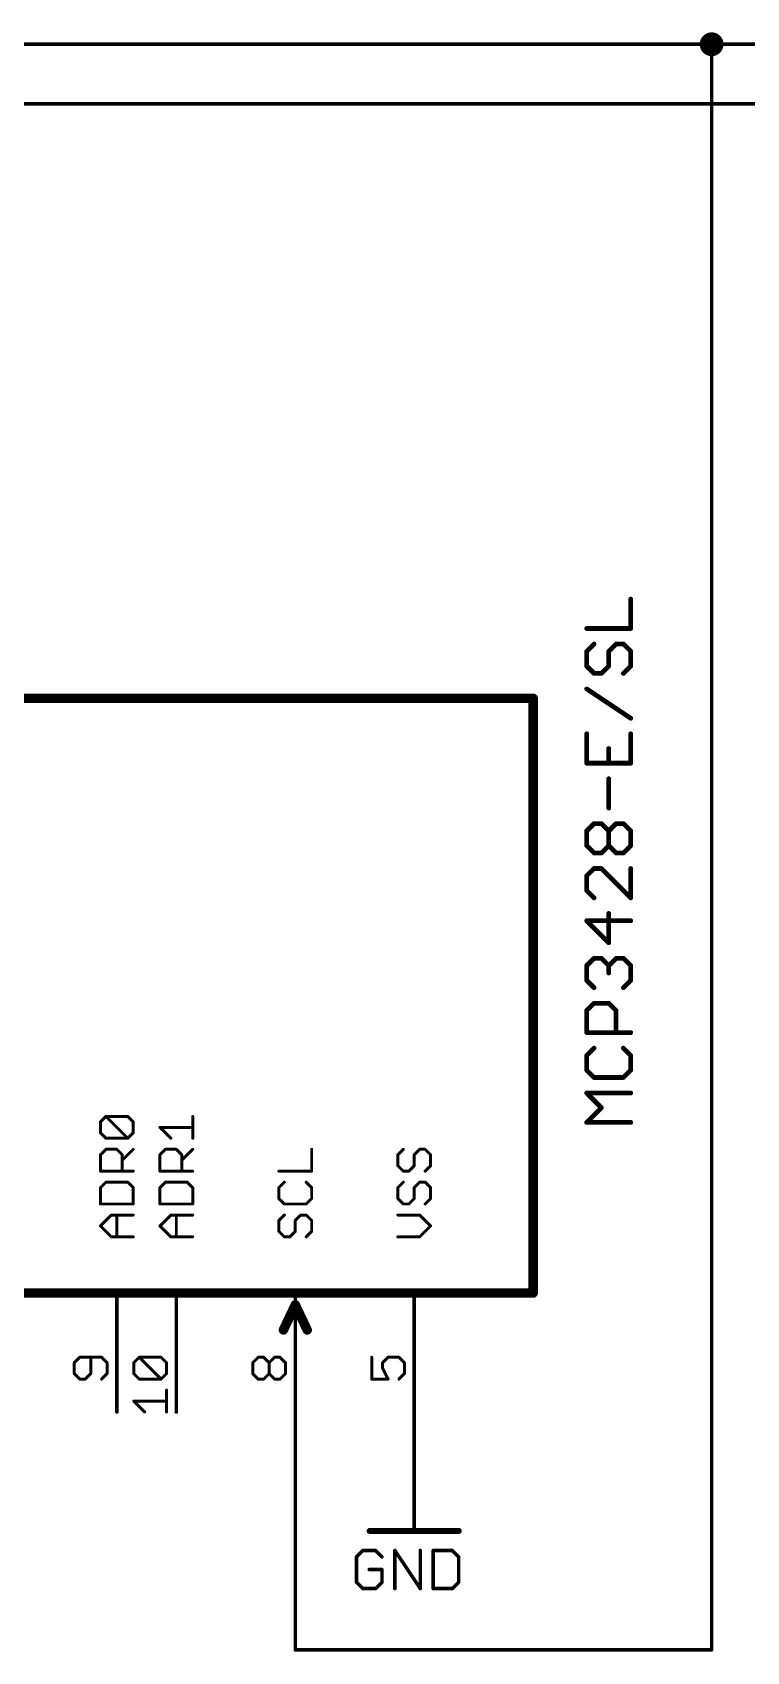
# Model space of a CAD drawing. Extents: x -48 to 226, y 23 to 111.
# Drawn here: x 131 to 161.5, y 27.9 to 97 of the extents above; entities that cross this region are included whole.
import ezdxf

# ---------------------------------------------------------------- set-up
doc = ezdxf.new("R2010")
doc.units = 0
for name, color, linetype in [('91', 94, 'CONTINUOUS'), ('94', 14, 'CONTINUOUS'), ('95', 251, 'CONTINUOUS'), ('96', 251, 'CONTINUOUS')]:
    doc.layers.add(name, color=color, linetype=linetype)

msp = doc.modelspace()

# ---------------------------------------------------------------- linework, layer by layer
at = {"layer": '91'}
for points, const_width in [([(160.02, 96.266, 1), (160.02, 96.774, 1), (160.02, 96.266)], 0.508), ([(160.0581, 96.52, 1), (159.9819, 96.52)], 0.0762), ([(160.02, 96.5581, 1), (160.02, 96.4819)], 0.0762), ([(160.02, 96.4819, 1), (160.02, 96.5581)], 0.0762), ([(142.2781, 38.1, 1), (142.2019, 38.1)], 0.0762), ([(147.3581, 38.1, 1), (147.2819, 38.1)], 0.0762), ([(147.2819, 35.56, 1), (147.3581, 35.56)], 0.0762), ([(142.24, 27.9781, 1), (142.24, 27.9019)], 0.0762), ([(142.2019, 27.94, 1), (142.2781, 27.94)], 0.0762), ([(159.9819, 27.94, 1), (160.0581, 27.94)], 0.0762), ([(160.02, 27.9019, 1), (160.02, 27.9781)], 0.0762)]:
    msp.add_lwpolyline(points, format="xyb", dxfattribs=dict(at, const_width=const_width))
at = {"layer": '91', "const_width": 0.1524}
for points in [[(78.74, 96.52), (160.02, 96.52)], [(160.02, 27.94), (160.02, 96.52)], [(160.02, 96.52), (226.06, 96.52)], [(109.22, 93.98), (175.26, 93.98)], [(142.24, 38.1), (142.24, 27.94)], [(147.32, 35.56), (147.32, 38.1)], [(142.24, 27.94), (160.02, 27.94)]]:
    msp.add_lwpolyline(points, dxfattribs=at)
at = {"layer": '94'}
for points, const_width in [([(152.4, 68.58), (101.6, 68.58)], 0.4064), ([(152.4, 43.18), (152.4, 68.58)], 0.4064), ([(101.6, 43.18), (152.4, 43.18)], 0.4064), ([(134.62, 38.1), (134.62, 43.18)], 0.1524), ([(137.16, 38.1), (137.16, 43.18)], 0.1524), ([(142.24, 38.1), (142.24, 43.18)], 0.1524), ([(147.32, 38.1), (147.32, 43.18)], 0.1524), ([(142.24, 42.672), (141.732, 41.6052)], 0.4064), ([(142.24, 42.672), (142.748, 41.6052)], 0.4064), ([(147.32, 35.56), (147.32, 33.02)], 0.1524), ([(145.415, 33.02), (149.225, 33.02)], 0.254)]:
    msp.add_lwpolyline(points, dxfattribs=dict(at, const_width=const_width))
for points, const_width in [([(152.5016, 68.58, 1), (152.2984, 68.58)], 0.2032), ([(152.4, 68.4784, 1), (152.4, 68.6816)], 0.2032), ([(134.6581, 43.18, 1), (134.5819, 43.18)], 0.0762), ([(137.1981, 43.18, 1), (137.1219, 43.18)], 0.0762), ([(142.2781, 43.18, 1), (142.2019, 43.18)], 0.0762), ([(147.3581, 43.18, 1), (147.2819, 43.18)], 0.0762), ([(152.2984, 43.18, 1), (152.5016, 43.18)], 0.2032), ([(152.4, 43.0784, 1), (152.4, 43.2816)], 0.2032), ([(142.3317, 42.7157, 1), (142.1483, 42.6283)], 0.2032), ([(142.3317, 42.6283, 1), (142.1483, 42.7157)], 0.2032), ([(141.6403, 41.6489, 1), (141.8237, 41.5615)], 0.2032), ([(142.6563, 41.5615, 1), (142.8397, 41.6489)], 0.2032), ([(134.5819, 38.1, 1), (134.6581, 38.1)], 0.0762), ([(137.1219, 38.1, 1), (137.1981, 38.1)], 0.0762), ([(142.2019, 38.1, 1), (142.2781, 38.1)], 0.0762), ([(147.2819, 38.1, 1), (147.3581, 38.1)], 0.0762), ([(147.3581, 35.56, 1), (147.2819, 35.56)], 0.0762), ([(145.415, 33.0835, 1), (145.415, 32.9565)], 0.127), ([(147.2819, 33.02, 1), (147.3581, 33.02)], 0.0762), ([(149.225, 32.9565, 1), (149.225, 33.0835)], 0.127)]:
    msp.add_lwpolyline(points, format="xyb", dxfattribs=dict(at, const_width=const_width))
at = {"layer": '95', "const_width": 0.127}
for points in [[(133.9203, 50.4892), (134.1533, 50.7223)], [(133.9203, 50.0232), (133.9203, 50.4892)], [(134.1533, 50.7223), (135.0855, 50.7223)], [(135.0855, 49.7901), (134.1533, 50.7223)], [(135.0855, 50.7223), (135.3185, 50.4892)], [(135.3185, 50.4892), (135.3185, 50.0232)], [(137.8585, 49.7901), (137.8585, 50.7223)], [(134.1533, 49.7901), (133.9203, 50.0232)], [(135.0855, 49.7901), (134.1533, 49.7901)], [(135.3185, 50.0232), (135.0855, 49.7901)], [(136.9264, 49.7901), (136.4603, 50.2562)], [(136.4603, 50.2562), (137.8585, 50.2562)], [(133.9203, 49.086), (134.1533, 49.319)], [(133.9203, 48.3869), (133.9203, 49.086)], [(134.1533, 49.319), (134.6194, 49.319)], [(134.6194, 49.319), (134.8524, 49.086)], [(134.8524, 48.8529), (135.3185, 49.319)], [(134.8524, 49.086), (134.8524, 48.3869)], [(136.4603, 49.086), (136.6933, 49.319)], [(136.4603, 48.3869), (136.4603, 49.086)], [(136.6933, 49.319), (137.1594, 49.319)], [(137.1594, 49.319), (137.3924, 49.086)], [(137.3924, 48.8529), (137.8585, 49.319)], [(137.3924, 49.086), (137.3924, 48.3869)], [(142.9385, 48.3869), (142.9385, 49.319)], [(146.8533, 49.319), (146.6203, 49.086)], [(146.6203, 49.086), (146.6203, 48.6199)], [(147.3194, 49.086), (147.5524, 49.319)], [(147.3194, 48.6199), (147.3194, 49.086)], [(147.5524, 49.319), (147.7855, 49.319)], [(147.7855, 49.319), (148.0185, 49.086)], [(148.0185, 49.086), (148.0185, 48.6199)], [(135.3185, 48.3869), (133.9203, 48.3869)], [(137.8585, 48.3869), (136.4603, 48.3869)], [(141.5403, 48.3869), (142.9385, 48.3869)], [(146.6203, 48.6199), (146.8533, 48.3869)], [(146.8533, 48.3869), (147.0864, 48.3869)], [(147.0864, 48.3869), (147.3194, 48.6199)], [(148.0185, 48.6199), (147.7855, 48.3869)], [(134.1533, 47.9157), (133.9203, 47.6827)], [(133.9203, 47.6827), (133.9203, 46.9836)], [(135.0855, 47.9157), (134.1533, 47.9157)], [(135.3185, 47.6827), (135.0855, 47.9157)], [(135.3185, 46.9836), (135.3185, 47.6827)], [(136.6933, 47.9157), (136.4603, 47.6827)], [(136.4603, 47.6827), (136.4603, 46.9836)], [(137.6255, 47.9157), (136.6933, 47.9157)], [(137.8585, 47.6827), (137.6255, 47.9157)], [(137.8585, 46.9836), (137.8585, 47.6827)], [(141.7733, 47.9157), (141.5403, 47.6827)], [(141.5403, 47.6827), (141.5403, 47.2166)], [(142.9385, 47.6827), (142.7055, 47.9157)], [(142.9385, 47.2166), (142.9385, 47.6827)], [(146.8533, 47.9157), (146.6203, 47.6827)], [(146.6203, 47.6827), (146.6203, 47.2166)], [(147.3194, 47.6827), (147.5524, 47.9157)], [(147.3194, 47.2166), (147.3194, 47.6827)], [(147.5524, 47.9157), (147.7855, 47.9157)], [(147.7855, 47.9157), (148.0185, 47.6827)], [(148.0185, 47.6827), (148.0185, 47.2166)], [(133.9203, 46.9836), (135.3185, 46.9836)], [(136.4603, 46.9836), (137.8585, 46.9836)], [(141.5403, 47.2166), (141.7733, 46.9836)], [(141.7733, 46.9836), (142.7055, 46.9836)], [(142.7055, 46.9836), (142.9385, 47.2166)], [(146.6203, 47.2166), (146.8533, 46.9836)], [(146.8533, 46.9836), (147.0864, 46.9836)], [(147.0864, 46.9836), (147.3194, 47.2166)], [(148.0185, 47.2166), (147.7855, 46.9836)], [(133.9203, 46.0464), (134.3864, 46.5124)], [(134.3864, 46.5124), (135.3185, 46.5124)], [(134.6194, 45.5803), (134.6194, 46.5124)], [(136.4603, 46.0464), (136.9264, 46.5124)], [(136.9264, 46.5124), (137.8585, 46.5124)], [(137.1594, 45.5803), (137.1594, 46.5124)], [(141.7733, 46.5124), (141.5403, 46.2794)], [(141.5403, 46.2794), (141.5403, 45.8133)], [(142.2394, 46.2794), (142.4724, 46.5124)], [(142.2394, 45.8133), (142.2394, 46.2794)], [(142.4724, 46.5124), (142.7055, 46.5124)], [(142.7055, 46.5124), (142.9385, 46.2794)], [(142.9385, 46.2794), (142.9385, 45.8133)], [(147.5524, 46.5124), (146.6203, 46.5124)], [(148.0185, 46.0464), (147.5524, 46.5124)], [(134.3864, 45.5803), (133.9203, 46.0464)], [(136.9264, 45.5803), (136.4603, 46.0464)], [(141.5403, 45.8133), (141.7733, 45.5803)], [(142.0064, 45.5803), (142.2394, 45.8133)], [(142.9385, 45.8133), (142.7055, 45.5803)], [(147.5524, 45.5803), (148.0185, 46.0464)], [(135.3185, 45.5803), (134.3864, 45.5803)], [(137.8585, 45.5803), (136.9264, 45.5803)], [(141.7733, 45.5803), (142.0064, 45.5803)], [(146.6203, 45.5803), (147.5524, 45.5803)], [(133.0357, 40.4355), (132.8027, 40.2025)], [(132.8027, 40.2025), (132.8027, 39.7365)], [(133.9679, 40.4355), (133.0357, 40.4355)], [(133.5018, 39.7365), (133.5018, 40.4355)], [(134.2009, 40.2025), (133.9679, 40.4355)], [(134.2009, 39.7365), (134.2009, 40.2025)], [(135.3427, 40.2025), (135.5757, 40.4355)], [(135.3427, 39.7365), (135.3427, 40.2025)], [(135.5757, 40.4355), (136.5079, 40.4355)], [(136.5079, 39.5034), (135.5757, 40.4355)], [(136.5079, 40.4355), (136.7409, 40.2025)], [(136.7409, 40.2025), (136.7409, 39.7365)], [(140.4227, 40.2025), (140.6557, 40.4355)], [(140.4227, 39.7365), (140.4227, 40.2025)], [(140.6557, 40.4355), (140.8888, 40.4355)], [(140.8888, 40.4355), (141.1218, 40.2025)], [(141.1218, 40.2025), (141.3548, 40.4355)], [(141.1218, 39.7365), (141.1218, 40.2025)], [(141.3548, 40.4355), (141.5879, 40.4355)], [(141.5879, 40.4355), (141.8209, 40.2025)], [(141.8209, 40.2025), (141.8209, 39.7365)], [(145.5027, 40.4355), (145.5027, 39.5034)], [(145.9688, 40.2025), (146.2018, 40.4355)], [(145.9688, 39.9695), (145.9688, 40.2025)], [(146.2018, 40.4355), (146.6679, 40.4355)], [(146.6679, 40.4355), (146.9009, 40.2025)], [(146.9009, 40.2025), (146.9009, 39.7365)], [(132.8027, 39.7365), (133.0357, 39.5034)], [(133.0357, 39.5034), (133.2688, 39.5034)], [(133.2688, 39.5034), (133.5018, 39.7365)], [(133.9679, 39.5034), (134.2009, 39.7365)], [(135.5757, 39.5034), (135.3427, 39.7365)], [(136.5079, 39.5034), (135.5757, 39.5034)], [(136.7409, 39.7365), (136.5079, 39.5034)], [(140.6557, 39.5034), (140.4227, 39.7365)], [(140.8888, 39.5034), (140.6557, 39.5034)], [(141.1218, 39.7365), (140.8888, 39.5034)], [(141.3548, 39.5034), (141.1218, 39.7365)], [(141.5879, 39.5034), (141.3548, 39.5034)], [(141.8209, 39.7365), (141.5879, 39.5034)], [(145.5027, 39.5034), (146.2018, 39.5034)], [(146.2018, 39.5034), (145.9688, 39.9695)], [(146.9009, 39.7365), (146.6679, 39.5034)], [(136.7409, 38.1001), (136.7409, 39.0323)], [(135.8088, 38.1001), (135.3427, 38.5662)], [(135.3427, 38.5662), (136.7409, 38.5662)]]:
    msp.add_lwpolyline(points, dxfattribs=at)
at = {"layer": '95', "const_width": 0.0635}
for points in [[(133.9521, 50.4892, 1), (133.8886, 50.4892)], [(133.8979, 50.5117, 1), (133.9428, 50.4668)], [(134.1533, 50.754, 1), (134.1533, 50.6905)], [(134.1758, 50.7447, 1), (134.1309, 50.6998)], [(134.1758, 50.6998, 1), (134.1309, 50.7447)], [(135.1079, 50.7447, 1), (135.063, 50.6998)], [(135.0855, 50.6905, 1), (135.0855, 50.754)], [(135.3502, 50.4892, 1), (135.2868, 50.4892)], [(135.296, 50.4668, 1), (135.341, 50.5117)], [(137.8903, 50.7223, 1), (137.8268, 50.7223)], [(133.9428, 50.0456, 1), (133.8979, 50.0007)], [(133.8886, 50.0232, 1), (133.9521, 50.0232)], [(134.1533, 49.8219, 1), (134.1533, 49.7584)], [(134.1309, 49.7677, 1), (134.1758, 49.8126)], [(135.063, 49.8126, 1), (135.1079, 49.7677)], [(135.063, 49.7677, 1), (135.1079, 49.8126)], [(135.0855, 49.7584, 1), (135.0855, 49.8219)], [(135.2868, 50.0232, 1), (135.3502, 50.0232)], [(135.341, 50.0007, 1), (135.296, 50.0456)], [(136.4603, 50.2879, 1), (136.4603, 50.2244)], [(136.4828, 50.2786, 1), (136.4379, 50.2337)], [(136.9039, 49.7677, 1), (136.9488, 49.8126)], [(137.8268, 49.7901, 1), (137.8903, 49.7901)], [(137.8585, 50.2244, 1), (137.8585, 50.2879)], [(133.9521, 49.086, 1), (133.8886, 49.086)], [(133.8979, 49.1084, 1), (133.9428, 49.0635)], [(134.1533, 49.3507, 1), (134.1533, 49.2872)], [(134.1758, 49.2965, 1), (134.1309, 49.3414)], [(134.6419, 49.3414, 1), (134.597, 49.2965)], [(134.6194, 49.2872, 1), (134.6194, 49.3507)], [(134.8842, 49.086, 1), (134.8207, 49.086)], [(134.83, 49.0635, 1), (134.8749, 49.1084)], [(135.341, 49.2965, 1), (135.296, 49.3414)], [(136.4921, 49.086, 1), (136.4286, 49.086)], [(136.4379, 49.1084, 1), (136.4828, 49.0635)], [(136.6933, 49.3507, 1), (136.6933, 49.2872)], [(136.7158, 49.2965, 1), (136.6709, 49.3414)], [(137.1819, 49.3414, 1), (137.137, 49.2965)], [(137.1594, 49.2872, 1), (137.1594, 49.3507)], [(137.4242, 49.086, 1), (137.3607, 49.086)], [(137.37, 49.0635, 1), (137.4149, 49.1084)], [(137.881, 49.2965, 1), (137.836, 49.3414)], [(142.9702, 49.319, 1), (142.9068, 49.319)], [(146.6521, 49.086, 1), (146.5886, 49.086)], [(146.5979, 49.1084, 1), (146.6428, 49.0635)], [(146.8758, 49.2965, 1), (146.8309, 49.3414)], [(147.3512, 49.086, 1), (147.2877, 49.086)], [(147.297, 49.1084, 1), (147.3419, 49.0635)], [(147.5524, 49.3507, 1), (147.5524, 49.2872)], [(147.5749, 49.2965, 1), (147.53, 49.3414)], [(147.8079, 49.3414, 1), (147.763, 49.2965)], [(147.7855, 49.2872, 1), (147.7855, 49.3507)], [(148.0503, 49.086, 1), (147.9868, 49.086)], [(147.996, 49.0635, 1), (148.041, 49.1084)], [(133.9203, 48.4186, 1), (133.9203, 48.3551)], [(133.8886, 48.3869, 1), (133.9521, 48.3869)], [(134.8207, 48.3869, 1), (134.8842, 48.3869)], [(134.83, 48.8754, 1), (134.8749, 48.8305)], [(135.3185, 48.3551, 1), (135.3185, 48.4186)], [(136.4603, 48.4186, 1), (136.4603, 48.3551)], [(136.4286, 48.3869, 1), (136.4921, 48.3869)], [(137.37, 48.8754, 1), (137.4149, 48.8305)], [(137.3607, 48.3869, 1), (137.4242, 48.3869)], [(137.8585, 48.3551, 1), (137.8585, 48.4186)], [(141.5403, 48.4186, 1), (141.5403, 48.3551)], [(142.9068, 48.3869, 1), (142.9702, 48.3869)], [(142.9385, 48.3551, 1), (142.9385, 48.4186)], [(146.6428, 48.6423, 1), (146.5979, 48.5974)], [(146.5886, 48.6199, 1), (146.6521, 48.6199)], [(146.8533, 48.4186, 1), (146.8533, 48.3551)], [(146.8309, 48.3644, 1), (146.8758, 48.4093)], [(147.0639, 48.4093, 1), (147.1088, 48.3644)], [(147.0864, 48.3551, 1), (147.0864, 48.4186)], [(147.2877, 48.6199, 1), (147.3512, 48.6199)], [(147.3419, 48.5974, 1), (147.297, 48.6423)], [(147.763, 48.4093, 1), (147.8079, 48.3644)], [(147.9868, 48.6199, 1), (148.0503, 48.6199)], [(148.041, 48.5974, 1), (147.996, 48.6423)], [(133.9521, 47.6827, 1), (133.8886, 47.6827)], [(133.8979, 47.7051, 1), (133.9428, 47.6602)], [(134.1533, 47.9475, 1), (134.1533, 47.884)], [(134.1758, 47.8933, 1), (134.1309, 47.9382)], [(135.1079, 47.9382, 1), (135.063, 47.8933)], [(135.0855, 47.884, 1), (135.0855, 47.9475)], [(135.3502, 47.6827, 1), (135.2868, 47.6827)], [(135.296, 47.6602, 1), (135.341, 47.7051)], [(136.4921, 47.6827, 1), (136.4286, 47.6827)], [(136.4379, 47.7051, 1), (136.4828, 47.6602)], [(136.6933, 47.9475, 1), (136.6933, 47.884)], [(136.7158, 47.8933, 1), (136.6709, 47.9382)], [(137.6479, 47.9382, 1), (137.603, 47.8933)], [(137.6255, 47.884, 1), (137.6255, 47.9475)], [(137.8903, 47.6827, 1), (137.8268, 47.6827)], [(137.836, 47.6602, 1), (137.881, 47.7051)], [(141.5721, 47.6827, 1), (141.5086, 47.6827)], [(141.5179, 47.7051, 1), (141.5628, 47.6602)], [(141.7958, 47.8933, 1), (141.7509, 47.9382)], [(142.7279, 47.9382, 1), (142.683, 47.8933)], [(142.9702, 47.6827, 1), (142.9068, 47.6827)], [(142.916, 47.6602, 1), (142.961, 47.7051)], [(146.6521, 47.6827, 1), (146.5886, 47.6827)], [(146.5979, 47.7051, 1), (146.6428, 47.6602)], [(146.8758, 47.8933, 1), (146.8309, 47.9382)], [(147.3512, 47.6827, 1), (147.2877, 47.6827)], [(147.297, 47.7051, 1), (147.3419, 47.6602)], [(147.5524, 47.9475, 1), (147.5524, 47.884)], [(147.5749, 47.8933, 1), (147.53, 47.9382)], [(147.8079, 47.9382, 1), (147.763, 47.8933)], [(147.7855, 47.884, 1), (147.7855, 47.9475)], [(148.0503, 47.6827, 1), (147.9868, 47.6827)], [(147.996, 47.6602, 1), (148.041, 47.7051)], [(133.9203, 47.0153, 1), (133.9203, 46.9518)], [(135.3185, 46.9518, 1), (135.3185, 47.0153)], [(136.4603, 47.0153, 1), (136.4603, 46.9518)], [(137.8585, 46.9518, 1), (137.8585, 47.0153)], [(141.5628, 47.2391, 1), (141.5179, 47.1942)], [(141.5086, 47.2166, 1), (141.5721, 47.2166)], [(141.7733, 47.0153, 1), (141.7733, 46.9518)], [(141.7509, 46.9611, 1), (141.7958, 47.006)], [(142.683, 47.006, 1), (142.7279, 46.9611)], [(142.7055, 46.9518, 1), (142.7055, 47.0153)], [(142.9068, 47.2166, 1), (142.9702, 47.2166)], [(142.961, 47.1942, 1), (142.916, 47.2391)], [(146.6428, 47.2391, 1), (146.5979, 47.1942)], [(146.5886, 47.2166, 1), (146.6521, 47.2166)], [(146.8533, 47.0153, 1), (146.8533, 46.9518)], [(146.8309, 46.9611, 1), (146.8758, 47.006)], [(147.0639, 47.006, 1), (147.1088, 46.9611)], [(147.0864, 46.9518, 1), (147.0864, 47.0153)], [(147.2877, 47.2166, 1), (147.3512, 47.2166)], [(147.3419, 47.1942, 1), (147.297, 47.2391)], [(147.763, 47.006, 1), (147.8079, 46.9611)], [(147.9868, 47.2166, 1), (148.0503, 47.2166)], [(148.041, 47.1942, 1), (147.996, 47.2391)], [(133.8886, 46.9836, 1), (133.9521, 46.9836)], [(134.3864, 46.5442, 1), (134.3864, 46.4807)], [(134.4088, 46.49, 1), (134.3639, 46.5349)], [(134.6512, 46.5124, 1), (134.5877, 46.5124)], [(135.2868, 46.9836, 1), (135.3502, 46.9836)], [(135.3185, 46.4807, 1), (135.3185, 46.5442)], [(136.4286, 46.9836, 1), (136.4921, 46.9836)], [(136.9264, 46.5442, 1), (136.9264, 46.4807)], [(136.9488, 46.49, 1), (136.9039, 46.5349)], [(137.1912, 46.5124, 1), (137.1277, 46.5124)], [(137.8268, 46.9836, 1), (137.8903, 46.9836)], [(137.8585, 46.4807, 1), (137.8585, 46.5442)], [(141.5721, 46.2794, 1), (141.5086, 46.2794)], [(141.7958, 46.49, 1), (141.7509, 46.5349)], [(142.2712, 46.2794, 1), (142.2077, 46.2794)], [(142.4724, 46.5442, 1), (142.4724, 46.4807)], [(142.4949, 46.49, 1), (142.45, 46.5349)], [(142.7279, 46.5349, 1), (142.683, 46.49)], [(142.7055, 46.4807, 1), (142.7055, 46.5442)], [(142.9702, 46.2794, 1), (142.9068, 46.2794)], [(146.6203, 46.5442, 1), (146.6203, 46.4807)], [(147.5749, 46.5349, 1), (147.53, 46.49)], [(147.5524, 46.4807, 1), (147.5524, 46.5442)], [(133.9428, 46.0688, 1), (133.8979, 46.0239)], [(133.8979, 46.0688, 1), (133.9428, 46.0239)], [(136.4828, 46.0688, 1), (136.4379, 46.0239)], [(136.4379, 46.0688, 1), (136.4828, 46.0239)], [(141.5179, 46.3018, 1), (141.5628, 46.2569)], [(141.5628, 45.8358, 1), (141.5179, 45.7909)], [(141.5086, 45.8133, 1), (141.5721, 45.8133)], [(142.217, 46.3018, 1), (142.2619, 46.2569)], [(142.2077, 45.8133, 1), (142.2712, 45.8133)], [(142.2619, 45.7909, 1), (142.217, 45.8358)], [(142.9068, 45.8133, 1), (142.9702, 45.8133)], [(142.916, 46.2569, 1), (142.961, 46.3018)], [(142.961, 45.7909, 1), (142.916, 45.8358)], [(148.041, 46.0239, 1), (147.996, 46.0688)], [(147.996, 46.0239, 1), (148.041, 46.0688)], [(134.3864, 45.6121, 1), (134.3864, 45.5485)], [(134.3639, 45.5578, 1), (134.4088, 45.6028)], [(134.5877, 45.5803, 1), (134.6512, 45.5803)], [(135.3185, 45.5485, 1), (135.3185, 45.6121)], [(136.9264, 45.6121, 1), (136.9264, 45.5485)], [(136.9039, 45.5578, 1), (136.9488, 45.6028)], [(137.1277, 45.5803, 1), (137.1912, 45.5803)], [(137.8585, 45.5485, 1), (137.8585, 45.6121)], [(141.7733, 45.6121, 1), (141.7733, 45.5485)], [(141.7509, 45.5578, 1), (141.7958, 45.6028)], [(141.9839, 45.6028, 1), (142.0288, 45.5578)], [(142.0064, 45.5485, 1), (142.0064, 45.6121)], [(142.683, 45.6028, 1), (142.7279, 45.5578)], [(146.6203, 45.6121, 1), (146.6203, 45.5485)], [(147.53, 45.6028, 1), (147.5749, 45.5578)], [(147.5524, 45.5485, 1), (147.5524, 45.6121)], [(132.8345, 40.2025, 1), (132.771, 40.2025)], [(132.7803, 40.225, 1), (132.8252, 40.1801)], [(133.0357, 40.4673, 1), (133.0357, 40.4038)], [(133.0582, 40.4131, 1), (133.0133, 40.458)], [(133.5336, 40.4355, 1), (133.4701, 40.4355)], [(133.9903, 40.458, 1), (133.9454, 40.4131)], [(133.9679, 40.4038, 1), (133.9679, 40.4673)], [(134.2327, 40.2025, 1), (134.1692, 40.2025)], [(134.1784, 40.1801, 1), (134.2234, 40.225)], [(135.3745, 40.2025, 1), (135.311, 40.2025)], [(135.3203, 40.225, 1), (135.3652, 40.1801)], [(135.5757, 40.4673, 1), (135.5757, 40.4038)], [(135.5982, 40.458, 1), (135.5533, 40.4131)], [(135.5982, 40.4131, 1), (135.5533, 40.458)], [(136.5303, 40.458, 1), (136.4854, 40.4131)], [(136.5079, 40.4038, 1), (136.5079, 40.4673)], [(136.7726, 40.2025, 1), (136.7092, 40.2025)], [(136.7184, 40.1801, 1), (136.7634, 40.225)], [(140.4545, 40.2025, 1), (140.391, 40.2025)], [(140.4003, 40.225, 1), (140.4452, 40.1801)], [(140.6557, 40.4673, 1), (140.6557, 40.4038)], [(140.6782, 40.4131, 1), (140.6333, 40.458)], [(140.9112, 40.458, 1), (140.8663, 40.4131)], [(140.8888, 40.4038, 1), (140.8888, 40.4673)], [(141.1536, 40.2025, 1), (141.0901, 40.2025)], [(141.0994, 40.225, 1), (141.1443, 40.1801)], [(141.0994, 40.1801, 1), (141.1443, 40.225)], [(141.3548, 40.4673, 1), (141.3548, 40.4038)], [(141.3773, 40.4131, 1), (141.3324, 40.458)], [(141.6103, 40.458, 1), (141.5654, 40.4131)], [(141.5879, 40.4038, 1), (141.5879, 40.4673)], [(141.8526, 40.2025, 1), (141.7892, 40.2025)], [(141.7984, 40.1801, 1), (141.8434, 40.225)], [(145.5345, 40.4355, 1), (145.471, 40.4355)], [(146.0005, 40.2025, 1), (145.937, 40.2025)], [(145.9463, 40.225, 1), (145.9912, 40.1801)], [(146.2018, 40.4673, 1), (146.2018, 40.4038)], [(146.2243, 40.4131, 1), (146.1794, 40.458)], [(146.6903, 40.458, 1), (146.6454, 40.4131)], [(146.6679, 40.4038, 1), (146.6679, 40.4673)], [(146.9326, 40.2025, 1), (146.8692, 40.2025)], [(146.8784, 40.1801, 1), (146.9234, 40.225)], [(132.8252, 39.7589, 1), (132.7803, 39.714)], [(132.771, 39.7365, 1), (132.8345, 39.7365)], [(133.0357, 39.5352, 1), (133.0357, 39.4717)], [(133.0133, 39.481, 1), (133.0582, 39.5259)], [(133.2463, 39.5259, 1), (133.2912, 39.481)], [(133.2688, 39.4717, 1), (133.2688, 39.5352)], [(133.4701, 39.7365, 1), (133.5336, 39.7365)], [(133.5243, 39.714, 1), (133.4794, 39.7589)], [(133.9454, 39.5259, 1), (133.9903, 39.481)], [(134.1692, 39.7365, 1), (134.2327, 39.7365)], [(134.2234, 39.714, 1), (134.1784, 39.7589)], [(135.3652, 39.7589, 1), (135.3203, 39.714)], [(135.311, 39.7365, 1), (135.3745, 39.7365)], [(135.5757, 39.5352, 1), (135.5757, 39.4717)], [(135.5533, 39.481, 1), (135.5982, 39.5259)], [(136.4854, 39.5259, 1), (136.5303, 39.481)], [(136.4854, 39.481, 1), (136.5303, 39.5259)], [(136.5079, 39.4717, 1), (136.5079, 39.5352)], [(136.7092, 39.7365, 1), (136.7726, 39.7365)], [(136.7634, 39.714, 1), (136.7184, 39.7589)], [(140.4452, 39.7589, 1), (140.4003, 39.714)], [(140.391, 39.7365, 1), (140.4545, 39.7365)], [(140.6557, 39.5352, 1), (140.6557, 39.4717)], [(140.6333, 39.481, 1), (140.6782, 39.5259)], [(140.8663, 39.5259, 1), (140.9112, 39.481)], [(140.8888, 39.4717, 1), (140.8888, 39.5352)], [(141.1443, 39.7589, 1), (141.0994, 39.714)], [(141.0901, 39.7365, 1), (141.1536, 39.7365)], [(141.1443, 39.714, 1), (141.0994, 39.7589)], [(141.3548, 39.5352, 1), (141.3548, 39.4717)], [(141.3324, 39.481, 1), (141.3773, 39.5259)], [(141.5654, 39.5259, 1), (141.6103, 39.481)], [(141.5879, 39.4717, 1), (141.5879, 39.5352)], [(141.7892, 39.7365, 1), (141.8526, 39.7365)], [(141.8434, 39.714, 1), (141.7984, 39.7589)], [(145.5027, 39.5352, 1), (145.5027, 39.4717)], [(145.471, 39.5034, 1), (145.5345, 39.5034)], [(145.9972, 39.9837, 1), (145.9404, 39.9553)], [(145.937, 39.9695, 1), (146.0005, 39.9695)], [(146.1734, 39.4892, 1), (146.2302, 39.5176)], [(146.2018, 39.4717, 1), (146.2018, 39.5352)], [(146.6454, 39.5259, 1), (146.6903, 39.481)], [(146.8692, 39.7365, 1), (146.9326, 39.7365)], [(146.9234, 39.714, 1), (146.8784, 39.7589)], [(136.7726, 39.0323, 1), (136.7092, 39.0323)], [(135.3427, 38.598, 1), (135.3427, 38.5345)], [(135.3652, 38.5887, 1), (135.3203, 38.5438)], [(135.7863, 38.0777, 1), (135.8312, 38.1226)], [(136.7092, 38.1001, 1), (136.7726, 38.1001)], [(136.7409, 38.5345, 1), (136.7409, 38.598)]]:
    msp.add_lwpolyline(points, format="xyb", dxfattribs=at)
at = {"layer": '96'}
for points, const_width in [([(156.5656, 71.5657), (156.5656, 72.8199)], 0.2032), ([(154.6844, 71.5657), (156.5656, 71.5657)], 0.2032), ([(154.9979, 70.9021), (154.6844, 70.5885)], 0.2032), ([(154.6844, 70.5885), (154.6844, 69.9615)], 0.2032), ([(155.625, 70.5885), (155.9385, 70.9021)], 0.2032), ([(155.625, 69.9615), (155.625, 70.5885)], 0.2032), ([(155.9385, 70.9021), (156.2521, 70.9021)], 0.2032), ([(156.2521, 70.9021), (156.5656, 70.5885)], 0.2032), ([(156.5656, 70.5885), (156.5656, 69.9615)], 0.2032), ([(154.6844, 69.9615), (154.9979, 69.6479)], 0.2032), ([(155.3115, 69.6479), (155.625, 69.9615)], 0.2032), ([(156.5656, 69.9615), (156.2521, 69.6479)], 0.2032), ([(154.9979, 69.6479), (155.3115, 69.6479)], 0.2032), ([(156.5656, 67.7301), (154.6844, 68.9843)], 0.2032), ([(154.6844, 67.0664), (154.6844, 65.8123)], 0.2032), ([(156.5656, 65.8123), (156.5656, 67.0664)], 0.2032), ([(155.625, 65.8123), (155.625, 66.4394)], 0.2032), ([(154.6844, 65.8123), (156.5656, 65.8123)], 0.2032), ([(155.625, 63.8945), (155.625, 65.1486)], 0.2032), ([(154.6844, 62.9173), (154.9979, 63.2308)], 0.2032), ([(154.6844, 62.2902), (154.6844, 62.9173)], 0.2032), ([(154.9979, 63.2308), (155.3115, 63.2308)], 0.2032), ([(155.3115, 63.2308), (155.625, 62.9173)], 0.2032), ([(155.625, 62.9173), (155.9385, 63.2308)], 0.2032), ([(155.625, 62.2902), (155.625, 62.9173)], 0.2032), ([(155.9385, 63.2308), (156.2521, 63.2308)], 0.2032), ([(156.2521, 63.2308), (156.5656, 62.9173)], 0.2032), ([(156.5656, 62.9173), (156.5656, 62.2902)], 0.2032), ([(154.9979, 61.9767), (154.6844, 62.2902)], 0.2032), ([(155.625, 62.2902), (155.3115, 61.9767)], 0.2032), ([(155.9385, 61.9767), (155.625, 62.2902)], 0.2032), ([(156.5656, 62.2902), (156.2521, 61.9767)], 0.2032), ([(155.3115, 61.9767), (154.9979, 61.9767)], 0.2032), ([(156.2521, 61.9767), (155.9385, 61.9767)], 0.2032), ([(154.9979, 61.313), (154.6844, 60.9995)], 0.2032), ([(154.6844, 60.9995), (154.6844, 60.3724)], 0.2032), ([(155.3115, 61.313), (154.9979, 61.313)], 0.2032), ([(156.5656, 60.0589), (155.3115, 61.313)], 0.2032), ([(156.5656, 61.313), (156.5656, 60.0589)], 0.2032), ([(154.6844, 60.3724), (154.9979, 60.0589)], 0.2032), ([(155.625, 58.141), (155.625, 59.3952)], 0.2032), ([(156.5656, 59.0817), (154.6844, 59.0817)], 0.2032), ([(154.6844, 59.0817), (155.625, 58.141)], 0.2032), ([(154.6844, 57.1638), (154.9979, 57.4774)], 0.2032), ([(154.9979, 57.4774), (155.3115, 57.4774)], 0.2032), ([(155.3115, 57.4774), (155.625, 57.1638)], 0.2032), ([(155.625, 57.1638), (155.9385, 57.4774)], 0.2032), ([(155.9385, 57.4774), (156.2521, 57.4774)], 0.2032), ([(156.2521, 57.4774), (156.5656, 57.1638)], 0.2032), ([(154.6844, 56.5368), (154.6844, 57.1638)], 0.2032), ([(155.625, 57.1638), (155.625, 56.8503)], 0.2032), ([(156.5656, 57.1638), (156.5656, 56.5368)], 0.2032), ([(154.9979, 56.2232), (154.6844, 56.5368)], 0.2032), ([(156.5656, 56.5368), (156.2521, 56.2232)], 0.2032), ([(154.6844, 55.246), (154.9979, 55.5596)], 0.2032), ([(154.6844, 54.3054), (154.6844, 55.246)], 0.2032), ([(154.9979, 55.5596), (155.625, 55.5596)], 0.2032), ([(155.625, 55.5596), (155.9385, 55.246)], 0.2032), ([(155.9385, 55.246), (155.9385, 54.3054)], 0.2032), ([(156.5656, 54.3054), (154.6844, 54.3054)], 0.2032), ([(154.9979, 53.6418), (154.6844, 53.3282)], 0.2032), ([(154.6844, 53.3282), (154.6844, 52.7011)], 0.2032), ([(156.5656, 53.3282), (156.2521, 53.6418)], 0.2032), ([(156.5656, 52.7011), (156.5656, 53.3282)], 0.2032), ([(154.6844, 52.7011), (154.9979, 52.3876)], 0.2032), ([(156.2521, 52.3876), (156.5656, 52.7011)], 0.2032), ([(154.9979, 52.3876), (156.2521, 52.3876)], 0.2032), ([(155.3115, 51.0969), (154.6844, 51.7239)], 0.2032), ([(154.6844, 51.7239), (156.5656, 51.7239)], 0.2032), ([(154.6844, 50.4698), (155.3115, 51.0969)], 0.2032), ([(156.5656, 50.4698), (154.6844, 50.4698)], 0.2032), ([(145.1274, 32.1832), (144.8562, 31.912)], 0.1524), ([(144.8562, 31.912), (144.8562, 30.8274)], 0.1524), ([(145.6697, 32.1832), (145.1274, 32.1832)], 0.1524), ([(145.9409, 31.912), (145.6697, 32.1832)], 0.1524), ([(146.4934, 30.5562), (146.4934, 32.1832)], 0.1524), ([(146.4934, 32.1832), (147.578, 30.5562)], 0.1524), ([(147.578, 30.5562), (147.578, 32.1832)], 0.1524), ([(148.1305, 32.1832), (148.1305, 30.5562)], 0.1524), ([(148.944, 32.1832), (148.1305, 32.1832)], 0.1524), ([(149.2152, 31.912), (148.944, 32.1832)], 0.1524), ([(149.2152, 30.8274), (149.2152, 31.912)], 0.1524), ([(145.9409, 31.3697), (145.3985, 31.3697)], 0.1524), ([(145.9409, 30.8274), (145.9409, 31.3697)], 0.1524), ([(144.8562, 30.8274), (145.1274, 30.5562)], 0.1524), ([(145.1274, 30.5562), (145.6697, 30.5562)], 0.1524), ([(145.6697, 30.5562), (145.9409, 30.8274)], 0.1524), ([(148.1305, 30.5562), (148.944, 30.5562)], 0.1524), ([(148.944, 30.5562), (149.2152, 30.8274)], 0.1524)]:
    msp.add_lwpolyline(points, dxfattribs=dict(at, const_width=const_width))
for points, const_width in [([(156.6164, 72.8199, 1), (156.5148, 72.8199)], 0.1016), ([(154.6844, 71.6165, 1), (154.6844, 71.5149)], 0.1016), ([(156.5148, 71.5657, 1), (156.6164, 71.5657)], 0.1016), ([(156.5656, 71.5149, 1), (156.5656, 71.6165)], 0.1016), ([(154.7352, 70.5885, 1), (154.6336, 70.5885)], 0.1016), ([(154.6485, 70.6244, 1), (154.7203, 70.5526)], 0.1016), ([(155.0338, 70.8661, 1), (154.962, 70.938)], 0.1016), ([(155.6758, 70.5885, 1), (155.5742, 70.5885)], 0.1016), ([(155.5891, 70.6244, 1), (155.6609, 70.5526)], 0.1016), ([(155.9385, 70.9529, 1), (155.9385, 70.8513)], 0.1016), ([(155.9745, 70.8661, 1), (155.9026, 70.938)], 0.1016), ([(156.288, 70.938, 1), (156.2161, 70.8661)], 0.1016), ([(156.2521, 70.8513, 1), (156.2521, 70.9529)], 0.1016), ([(156.6164, 70.5885, 1), (156.5148, 70.5885)], 0.1016), ([(156.5297, 70.5526, 1), (156.6015, 70.6244)], 0.1016), ([(154.7203, 69.9974, 1), (154.6485, 69.9255)], 0.1016), ([(154.6336, 69.9615, 1), (154.7352, 69.9615)], 0.1016), ([(155.5742, 69.9615, 1), (155.6758, 69.9615)], 0.1016), ([(155.6609, 69.9255, 1), (155.5891, 69.9974)], 0.1016), ([(156.5148, 69.9615, 1), (156.6164, 69.9615)], 0.1016), ([(156.6015, 69.9255, 1), (156.5297, 69.9974)], 0.1016), ([(154.9979, 69.6987, 1), (154.9979, 69.5971)], 0.1016), ([(154.962, 69.612, 1), (155.0338, 69.6838)], 0.1016), ([(155.2755, 69.6838, 1), (155.3474, 69.612)], 0.1016), ([(155.3115, 69.5971, 1), (155.3115, 69.6987)], 0.1016), ([(156.2161, 69.6838, 1), (156.288, 69.612)], 0.1016), ([(154.7126, 69.0265, 1), (154.6562, 68.942)], 0.1016), ([(156.5374, 67.6878, 1), (156.5938, 67.7724)], 0.1016), ([(154.7352, 67.0664, 1), (154.6336, 67.0664)], 0.1016), ([(156.6164, 67.0664, 1), (156.5148, 67.0664)], 0.1016), ([(155.6758, 66.4394, 1), (155.5742, 66.4394)], 0.1016), ([(154.6844, 65.8631, 1), (154.6844, 65.7615)], 0.1016), ([(154.6336, 65.8123, 1), (154.7352, 65.8123)], 0.1016), ([(155.5742, 65.8123, 1), (155.6758, 65.8123)], 0.1016), ([(156.5148, 65.8123, 1), (156.6164, 65.8123)], 0.1016), ([(156.5656, 65.7615, 1), (156.5656, 65.8631)], 0.1016), ([(155.6758, 65.1486, 1), (155.5742, 65.1486)], 0.1016), ([(155.5742, 63.8945, 1), (155.6758, 63.8945)], 0.1016), ([(154.7352, 62.9173, 1), (154.6336, 62.9173)], 0.1016), ([(154.6485, 62.9532, 1), (154.7203, 62.8814)], 0.1016), ([(154.9979, 63.2816, 1), (154.9979, 63.18)], 0.1016), ([(155.0338, 63.1949, 1), (154.962, 63.2667)], 0.1016), ([(155.3474, 63.2667, 1), (155.2755, 63.1949)], 0.1016), ([(155.3115, 63.18, 1), (155.3115, 63.2816)], 0.1016), ([(155.6758, 62.9173, 1), (155.5742, 62.9173)], 0.1016), ([(155.5891, 62.9532, 1), (155.6609, 62.8814)], 0.1016), ([(155.5891, 62.8814, 1), (155.6609, 62.9532)], 0.1016), ([(155.9385, 63.2816, 1), (155.9385, 63.18)], 0.1016), ([(155.9745, 63.1949, 1), (155.9026, 63.2667)], 0.1016), ([(156.288, 63.2667, 1), (156.2161, 63.1949)], 0.1016), ([(156.2521, 63.18, 1), (156.2521, 63.2816)], 0.1016), ([(156.6164, 62.9173, 1), (156.5148, 62.9173)], 0.1016), ([(156.5297, 62.8814, 1), (156.6015, 62.9532)], 0.1016), ([(154.7203, 62.3261, 1), (154.6485, 62.2543)], 0.1016), ([(154.6336, 62.2902, 1), (154.7352, 62.2902)], 0.1016), ([(155.6609, 62.3261, 1), (155.5891, 62.2543)], 0.1016), ([(155.5742, 62.2902, 1), (155.6758, 62.2902)], 0.1016), ([(155.6609, 62.2543, 1), (155.5891, 62.3261)], 0.1016), ([(156.5148, 62.2902, 1), (156.6164, 62.2902)], 0.1016), ([(156.6015, 62.2543, 1), (156.5297, 62.3261)], 0.1016), ([(154.9979, 62.0275, 1), (154.9979, 61.9259)], 0.1016), ([(154.962, 61.9408, 1), (155.0338, 62.0126)], 0.1016), ([(155.2755, 62.0126, 1), (155.3474, 61.9408)], 0.1016), ([(155.3115, 61.9259, 1), (155.3115, 62.0275)], 0.1016), ([(155.9385, 62.0275, 1), (155.9385, 61.9259)], 0.1016), ([(155.9026, 61.9408, 1), (155.9745, 62.0126)], 0.1016), ([(156.2161, 62.0126, 1), (156.288, 61.9408)], 0.1016), ([(156.2521, 61.9259, 1), (156.2521, 62.0275)], 0.1016), ([(154.7352, 60.9995, 1), (154.6336, 60.9995)], 0.1016), ([(154.6485, 61.0354, 1), (154.7203, 60.9635)], 0.1016), ([(154.9979, 61.3638, 1), (154.9979, 61.2622)], 0.1016), ([(155.0338, 61.2771, 1), (154.962, 61.3489)], 0.1016), ([(155.3474, 61.3489, 1), (155.2755, 61.2771)], 0.1016), ([(155.3115, 61.2622, 1), (155.3115, 61.3638)], 0.1016), ([(156.6164, 61.313, 1), (156.5148, 61.313)], 0.1016), ([(154.7203, 60.4083, 1), (154.6485, 60.3365)], 0.1016), ([(154.6336, 60.3724, 1), (154.7352, 60.3724)], 0.1016), ([(154.962, 60.0229, 1), (155.0338, 60.0948)], 0.1016), ([(155.6758, 59.3952, 1), (155.5742, 59.3952)], 0.1016), ([(156.5148, 60.0589, 1), (156.6164, 60.0589)], 0.1016), ([(156.5297, 60.0229, 1), (156.6015, 60.0948)], 0.1016), ([(154.6844, 59.1325, 1), (154.6844, 59.0309)], 0.1016), ([(154.7203, 59.1176, 1), (154.6485, 59.0457)], 0.1016), ([(156.5656, 59.0309, 1), (156.5656, 59.1325)], 0.1016), ([(155.5742, 58.141, 1), (155.6758, 58.141)], 0.1016), ([(155.5891, 58.1051, 1), (155.6609, 58.177)], 0.1016), ([(154.9979, 57.5282, 1), (154.9979, 57.4266)], 0.1016), ([(155.0338, 57.4415, 1), (154.962, 57.5133)], 0.1016), ([(155.3474, 57.5133, 1), (155.2755, 57.4415)], 0.1016), ([(155.3115, 57.4266, 1), (155.3115, 57.5282)], 0.1016), ([(155.9385, 57.5282, 1), (155.9385, 57.4266)], 0.1016), ([(155.9745, 57.4415, 1), (155.9026, 57.5133)], 0.1016), ([(156.288, 57.5133, 1), (156.2161, 57.4415)], 0.1016), ([(156.2521, 57.4266, 1), (156.2521, 57.5282)], 0.1016), ([(154.7352, 57.1638, 1), (154.6336, 57.1638)], 0.1016), ([(154.6485, 57.1998, 1), (154.7203, 57.1279)], 0.1016), ([(155.6758, 57.1638, 1), (155.5742, 57.1638)], 0.1016), ([(155.5891, 57.1998, 1), (155.6609, 57.1279)], 0.1016), ([(155.5742, 56.8503, 1), (155.6758, 56.8503)], 0.1016), ([(155.5891, 57.1279, 1), (155.6609, 57.1998)], 0.1016), ([(156.6164, 57.1638, 1), (156.5148, 57.1638)], 0.1016), ([(156.5297, 57.1279, 1), (156.6015, 57.1998)], 0.1016), ([(154.7203, 56.5727, 1), (154.6485, 56.5009)], 0.1016), ([(154.6336, 56.5368, 1), (154.7352, 56.5368)], 0.1016), ([(154.962, 56.1873, 1), (155.0338, 56.2592)], 0.1016), ([(156.2161, 56.2592, 1), (156.288, 56.1873)], 0.1016), ([(156.5148, 56.5368, 1), (156.6164, 56.5368)], 0.1016), ([(156.6015, 56.5009, 1), (156.5297, 56.5727)], 0.1016), ([(154.7352, 55.246, 1), (154.6336, 55.246)], 0.1016), ([(154.6485, 55.2819, 1), (154.7203, 55.2101)], 0.1016), ([(154.9979, 55.6104, 1), (154.9979, 55.5088)], 0.1016), ([(155.0338, 55.5236, 1), (154.962, 55.5955)], 0.1016), ([(155.6609, 55.5955, 1), (155.5891, 55.5236)], 0.1016), ([(155.625, 55.5088, 1), (155.625, 55.6104)], 0.1016), ([(155.9893, 55.246, 1), (155.8877, 55.246)], 0.1016), ([(155.9026, 55.2101, 1), (155.9745, 55.2819)], 0.1016), ([(154.6844, 54.3562, 1), (154.6844, 54.2546)], 0.1016), ([(154.6336, 54.3054, 1), (154.7352, 54.3054)], 0.1016), ([(155.8877, 54.3054, 1), (155.9893, 54.3054)], 0.1016), ([(156.5656, 54.2546, 1), (156.5656, 54.3562)], 0.1016), ([(154.7352, 53.3282, 1), (154.6336, 53.3282)], 0.1016), ([(154.6485, 53.3641, 1), (154.7203, 53.2923)], 0.1016), ([(155.0338, 53.6058, 1), (154.962, 53.6777)], 0.1016), ([(156.288, 53.6777, 1), (156.2161, 53.6058)], 0.1016), ([(156.6164, 53.3282, 1), (156.5148, 53.3282)], 0.1016), ([(156.5297, 53.2923, 1), (156.6015, 53.3641)], 0.1016), ([(154.7203, 52.7371, 1), (154.6485, 52.6652)], 0.1016), ([(154.6336, 52.7011, 1), (154.7352, 52.7011)], 0.1016), ([(156.5148, 52.7011, 1), (156.6164, 52.7011)], 0.1016), ([(156.6015, 52.6652, 1), (156.5297, 52.7371)], 0.1016), ([(154.9979, 52.4384, 1), (154.9979, 52.3368)], 0.1016), ([(154.962, 52.3517, 1), (155.0338, 52.4235)], 0.1016), ([(156.2161, 52.4235, 1), (156.288, 52.3517)], 0.1016), ([(156.2521, 52.3368, 1), (156.2521, 52.4384)], 0.1016), ([(154.7203, 51.7599, 1), (154.6485, 51.688)], 0.1016), ([(154.6844, 51.7747, 1), (154.6844, 51.6731)], 0.1016), ([(155.3474, 51.0609, 1), (155.2755, 51.1328)], 0.1016), ([(155.2755, 51.0609, 1), (155.3474, 51.1328)], 0.1016), ([(156.5656, 51.6731, 1), (156.5656, 51.7747)], 0.1016), ([(154.6844, 50.5206, 1), (154.6844, 50.419)], 0.1016), ([(154.6485, 50.5057, 1), (154.7203, 50.4339)], 0.1016), ([(156.5656, 50.419, 1), (156.5656, 50.5206)], 0.1016), ([(144.8943, 31.912, 1), (144.8181, 31.912)], 0.0762), ([(144.8293, 31.939, 1), (144.8831, 31.8851)], 0.0762), ([(145.1274, 32.2213, 1), (145.1274, 32.1451)], 0.0762), ([(145.1543, 32.1562, 1), (145.1004, 32.2101)], 0.0762), ([(145.6966, 32.2101, 1), (145.6428, 32.1562)], 0.0762), ([(145.6697, 32.1451, 1), (145.6697, 32.2213)], 0.0762), ([(145.9139, 31.8851, 1), (145.9678, 31.939)], 0.0762), ([(146.5315, 32.1832, 1), (146.4553, 32.1832)], 0.0762), ([(146.5251, 32.2043, 1), (146.4617, 32.1621)], 0.0762), ([(147.6161, 32.1832, 1), (147.5399, 32.1832)], 0.0762), ([(148.1686, 32.1832, 1), (148.0924, 32.1832)], 0.0762), ([(148.1305, 32.2213, 1), (148.1305, 32.1451)], 0.0762), ([(148.9709, 32.2101, 1), (148.9171, 32.1562)], 0.0762), ([(148.944, 32.1451, 1), (148.944, 32.2213)], 0.0762), ([(149.2533, 31.912, 1), (149.1771, 31.912)], 0.0762), ([(149.1882, 31.8851, 1), (149.2421, 31.939)], 0.0762), ([(145.3985, 31.4078, 1), (145.3985, 31.3316)], 0.0762), ([(145.979, 31.3697, 1), (145.9028, 31.3697)], 0.0762), ([(145.9409, 31.3316, 1), (145.9409, 31.4078)], 0.0762), ([(144.8831, 30.8543, 1), (144.8293, 30.8004)], 0.0762), ([(144.8181, 30.8274, 1), (144.8943, 30.8274)], 0.0762), ([(145.1274, 30.5943, 1), (145.1274, 30.5181)], 0.0762), ([(145.1004, 30.5293, 1), (145.1543, 30.5831)], 0.0762), ([(145.6428, 30.5831, 1), (145.6966, 30.5293)], 0.0762), ([(145.6697, 30.5181, 1), (145.6697, 30.5943)], 0.0762), ([(145.9028, 30.8274, 1), (145.979, 30.8274)], 0.0762), ([(145.9678, 30.8004, 1), (145.9139, 30.8543)], 0.0762), ([(146.4553, 30.5562, 1), (146.5315, 30.5562)], 0.0762), ([(147.5399, 30.5562, 1), (147.6161, 30.5562)], 0.0762), ([(147.5463, 30.5351, 1), (147.6097, 30.5773)], 0.0762), ([(148.1305, 30.5943, 1), (148.1305, 30.5181)], 0.0762), ([(148.0924, 30.5562, 1), (148.1686, 30.5562)], 0.0762), ([(148.9171, 30.5831, 1), (148.9709, 30.5293)], 0.0762), ([(148.944, 30.5181, 1), (148.944, 30.5943)], 0.0762), ([(149.1771, 30.8274, 1), (149.2533, 30.8274)], 0.0762), ([(149.2421, 30.8004, 1), (149.1882, 30.8543)], 0.0762)]:
    msp.add_lwpolyline(points, format="xyb", dxfattribs=dict(at, const_width=const_width))

doc.saveas('drawing.dxf')
